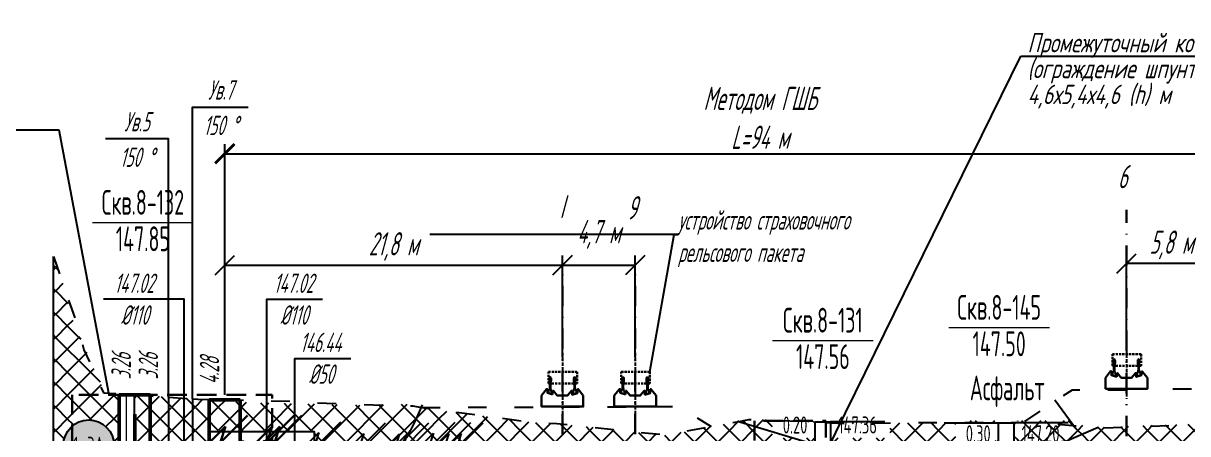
# Model space of a CAD drawing. Header units: metres. Extents: x -30 to 2050, y -904 to 400.
# Drawn here: x 78.7 to 229, y 223.8 to 276.7 of the extents above; entities that cross this region are included whole.
import ezdxf
from ezdxf import colors
from ezdxf.entities.mleader import LeaderData, LeaderLine
from ezdxf.enums import TextEntityAlignment as Align
from ezdxf.math import Vec2, Vec3

# ---------------------------------------------------------------- set-up
doc = ezdxf.new("R2010")
doc.units = ezdxf.units.M
doc.header["$LTSCALE"] = 0.2
for name, pattern in [('ACAD_ISO02W100', [15, 12, -3]), ('ACAD_ISO03W100', [30, 12, -18]), ('DASHDOT', [27, 13, -7, 0, -7]), ('DASHED', [7, 5, -2, 0]), ('HIDDEN2', [4.7625, 3.175, -1.5875]), ('штриховая', [19.05, 12.7, -6.35])]:
    doc.linetypes.add(name, pattern=pattern)
for name, color, linetype in [('PR_RD', 7, 'Continuous'), ('МГТ_ИГ_Геология', 252, 'Continuous'), ('Примыкания', 7, 'Continuous'), ('Таблица', 7, 'Continuous'), ('Узлы', 7, 'Continuous'), ('Футляры', 7, 'Continuous'), ('Чёрная земля', 7, 'ACAD_ISO03W100')]:
    doc.layers.add(name, color=color, linetype=linetype)
for name, color, linetype, lineweight in [('МГТ_НВК_В1_выноски', 7, 'Continuous', 30), ('МГТ_НВК_Земля сущ.', 7, 'ACAD_ISO02W100', 25), ('МГТ_НВК_котлованы', 7, 'Continuous', 30), ('МГТ_НВК_рабочий', 171, 'Continuous', 30), ('МГТ_НВК_страх. пакет', 242, 'Continuous', 30)]:
    doc.layers.add(name, color=color, linetype=linetype, lineweight=lineweight)
doc.styles.add('SPDS', font='SPDS', dxfattribs={"width": 0.7, "oblique": 15, "height": 2.5})
doc.styles.get("Standard").update_dxf_attribs({"font": 'SPDS.shx', "width": 0.7, "oblique": 15, "height": 3})
doc.styles.add('Стиль Simplex', font='simplex.shx')
doc.dimstyles.new('ISO-25', dxfattribs={"dimtxt": 2.5, "dimasz": 2.5, "dimexe": 1.25, "dimexo": 0.625, "dimtad": 1, "dimtxsty": 'Standard', "dimcen": 2.5, "dimadec": 0, "dimazin": 0, "dimtfac": 1, "dimtmove": 0, "dimatfit": 3, "dimfxl": 1, "dimarcsym": 0})
pattern_1 = [(225, (-5.6692, 480.7283), (3e-16, -3), [2.1213, -2.12134]), (315, (-7.1692, 482.2283), (3, 0), [2.1213, -2.12134]), (45, (-8.6692, 480.7283), (0, 3), [2.1213, -2.12134]), (135, (-7.1692, 479.2283), (-3, 3e-16), [2.1213, -2.12134])]

# ---------------------------------------------------------------- blocks, each defined once
blk = doc.blocks.new('круг1_-26_3_-64_')
at = {"layer": 'МГТ_ИГ_Геология', "true_color": 0xffffff}
blk.add_hatch(color=7, dxfattribs=at).paths.add_polyline_path([(-0.327, 0, 1), (0.327, 0, 1)])
at = {"color": 7, "lineweight": 25}
blk.add_circle((0, 0), 0.327, dxfattribs=at)
at = {"color": 7, "lineweight": 20, "style": 'Стиль Simplex', "width": 0.590909}
blk.add_text('1ж3А', height=0.22, dxfattribs=at).set_placement((0, 0), align=Align.MIDDLE_CENTER)
blk = doc.blocks.new('1жзА 273')
at = {"layer": 'МГТ_ИГ_Геология'}
blk.add_lwpolyline([(132.21, -236), (145.65, -236), (145.65, -241.29), (132.21, -241.29)], close=True, dxfattribs=at)
at = {"layer": 'МГТ_ИГ_Геология', "insert": (135.2, -237.1), "char_height": 2.5, "attachment_point": 1}
blk.add_mtext_dynamic_manual_height_columns('R=273', width=10.097, gutter_width=15, heights=[0], dxfattribs=at)
blk = doc.blocks.new('_ArchTick')
at = {"color": 0, "linetype": 'ByBlock', "const_width": 0.15}
blk.add_lwpolyline([(-0.5, -0.5), (0.5, 0.5)], dxfattribs=at)
blk = doc.blocks.new('*D49')
at = {"layer": 'Defpoints', "color": 0, "transparency": 16777216}
for p in [(294.91, 259.92), (294.91, 232.94), (104.67, 228.19)]:
    blk.add_point(p, dxfattribs=at)
at = {"layer": 'Футляры', "color": 0, "lineweight": -2, "transparency": 16777216}
for p, q in [((104.67, 228.81), (104.67, 261.17)), ((294.91, 233.56), (294.91, 261.17)), ((104.67, 259.92), (294.91, 259.92))]:
    blk.add_line(p, q, dxfattribs=at)
at = {"layer": 'Футляры', "color": 0, "lineweight": -2, "transparency": 16777216, "xscale": 2.5, "yscale": 2.5, "zscale": 2.5, "rotation": 180}
blk.add_blockref('_ArchTick', (104.67, 259.92), dxfattribs=at)
at = {"layer": 'Футляры', "color": 0, "lineweight": -2, "transparency": 16777216, "xscale": 2.5, "yscale": 2.5, "zscale": 2.5}
blk.add_blockref('_ArchTick', (294.91, 259.92), dxfattribs=at)
at = {"layer": 'Футляры', "color": 0, "lineweight": 25, "transparency": 16777216, "insert": (173.8, 264.55), "char_height": 3, "attachment_point": 5}
blk.add_mtext('Методом ГШБ\\PL=94 м ', dxfattribs=at)
blk = doc.blocks.new('1')
at = {"layer": 'МГТ_НВК_Земля сущ.', "color": 251, "linetype": 'DASHED'}
blk.add_lwpolyline([(546.93, -1637.15), (546.93, -1645.38)], dxfattribs=at)
at = {"layer": 'МГТ_НВК_страх. пакет', "color": 251, "ltscale": 0.5, "extrusion": (0.033937, -0.002565, 0.999421)}
for p, q in [((538.57, -1640.46, 0.02), (538.56, -1640.71, 0.02)), ((538.76, -1640.29, 0.01), (539.42, -1640.34, -0.01)), ((538.76, -1640.29, 0.01), (539.42, -1640.34, -0.01)), ((538.54, -1641.91, -0.03), (537.99, -1642.01, 0)), ((538.64, -1640.78, 0.01), (538.59, -1640.76, 0.02)), ((538.83, -1641.58, -0.02), (538.86, -1641.13, 0.02)), ((539.21, -1641.6, -0.04), (539.24, -1641.15, -0.01)), ((539.47, -1641.99, -0.05), (539.94, -1642.14, -0.07)), ((539.57, -1640.78, -0.02), (539.59, -1640.51, -0.02)), ((537.94, -1642.17, 0), (537.92, -1642.39)), ((537.94, -1642.17, 0), (537.94, -1642.05, 0)), ((539.97, -1642.34, -0.07), (539.95, -1642.52, -0.07)), ((539.97, -1642.32, -0.07), (539.97, -1642.19, -0.07)), ((539.97, -1642.34, -0.07), (539.97, -1642.23, -0.07))]:
    blk.add_line(p, q, dxfattribs=at)
at = {"layer": 'МГТ_НВК_страх. пакет', "color": 251, "ltscale": 0.5, "extrusion": (0.033934, -0.002597, 0.999421)}
for p, q in [((539.07, -1640.31), (539.4, -1640.34, -0.01)), ((539.95, -1642.52, -0.07), (537.92, -1642.39, 0))]:
    blk.add_line(p, q, dxfattribs=at)
at = {"layer": 'МГТ_НВК_страх. пакет', "color": 251, "ltscale": 0.5, "extrusion": (-0.033937, -0.002565, 0.999421)}
for p, q in [((555.11, -1640.29, 0.01), (554.44, -1640.34, -0.01)), ((555.29, -1640.46, 0.02), (555.31, -1640.71, 0.02)), ((554.39, -1641.99, -0.05), (553.93, -1642.14, -0.07)), ((554.29, -1640.78, -0.02), (554.28, -1640.51, -0.02)), ((554.33, -1640.82, -0.02), (554.33, -1640.82, -0.02)), ((554.66, -1641.6, -0.04), (554.63, -1641.15, -0.01)), ((555.03, -1641.58, -0.02), (555, -1641.13, 0.02)), ((555.23, -1640.78, 0.01), (555.28, -1640.76, 0.02)), ((555.33, -1641.91, -0.03), (555.87, -1642.01, 0)), ((553.9, -1642.32, -0.07), (553.89, -1642.19, -0.07)), ((553.9, -1642.34, -0.07), (553.89, -1642.23, -0.07)), ((553.9, -1642.34, -0.07), (553.91, -1642.52, -0.07)), ((553.91, -1642.52, -0.07), (555.94, -1642.39, 0)), ((555.93, -1642.17, 0), (555.92, -1642.05, 0)), ((555.93, -1642.17, 0), (555.94, -1642.39))]:
    blk.add_line(p, q, dxfattribs=at)
at = {"layer": 'МГТ_НВК_страх. пакет', "color": 251, "ltscale": 0.5}
blk.add_line((540.63, -1642.06), (540.63, -1642.56), dxfattribs=at)
at = {"layer": 'МГТ_НВК_страх. пакет', "color": 251, "linetype": 'HIDDEN2', "lineweight": 30, "elevation": 0}
blk.add_lwpolyline([(537.88, -1639.63), (556.38, -1639.63), (556.38, -1641.13), (537.88, -1641.13)], close=True, dxfattribs=at)
at = {"layer": 'МГТ_НВК_страх. пакет', "color": 251, "ltscale": 0.5}
for points in [[(540.63, -1642.56), (537.23, -1642.34), (537.23, -1641.84), (536.73, -1641.84), (533.43, -1642.68)], [(556.63, -1641.85), (557.13, -1641.85), (560.43, -1642.69), (560.43, -1644.1), (533.43, -1644.09), (533.43, -1642.68)], [(541.13, -1642.06), (543.63, -1642.68), (550.23, -1642.68), (552.73, -1642.06), (553.23, -1642.07), (553.23, -1642.57), (556.63, -1642.35), (556.63, -1641.85)], [(540.77, -1642.06), (541.13, -1642.06), (540.63, -1642.06)]]:
    blk.add_lwpolyline(points, dxfattribs=at)
at = {"layer": 'МГТ_НВК_страх. пакет', "color": 251, "ltscale": 0.5, "extrusion": (0.033937, -0.002565, 0.999421)}
for centre, radius, start, end in [((-1595.2, -660.46, 22.5), 0.176, 1.2499, 91.9282), ((-1595.19, -661.13, 22.5), 0.174, 274.638, 2.363), ((-1596.29, -660.26, 22.46), 0.376, 196.1273, 268.5232), ((-1595.46, -660.33, 22.5), 0.0417, 90.9982, 170.0388), ((-1595.86, -660.26, 22.49), 0.365, 271.8259, 341.9758), ((-1596.27, -661.41, 22.47), 0.404, 93.5974, 164.4611), ((-1595.92, -661.47, 22.5), 0.47, 24.5026, 80.5834), ((-1595.45, -661.26, 22.5), 0.0423, 190.6804, 272.757), ((-1596.85, -659.84, 22.47), 0.0547, 8.1282, 82.8423), ((-1596.83, -661.76, 22.47), 0.055, 272.0476, 345.5863)]:
    blk.add_arc(centre, radius, start, end, dxfattribs=at)
at = {"layer": 'МГТ_НВК_страх. пакет', "color": 251, "ltscale": 0.5, "extrusion": (-0.033937, -0.002565, 0.999421)}
for centre, radius, start, end in [((1677.63, 428.99, -14.62), 0.174, 177.637, 265.362), ((1677.64, 429.66, -14.62), 0.176, 88.0718, 178.7501), ((1677.89, 428.86, -14.62), 0.0423, 267.243, 349.3196), ((1678.29, 428.74, -14.62), 0.374, 91.3439, 163.5701), ((1678.71, 428.71, -14.65), 0.404, 15.5389, 86.4026), ((1678.3, 429.86, -14.63), 0.365, 198.0242, 268.1741), ((1678.73, 429.87, -14.67), 0.376, 271.4768, 343.8727), ((1677.9, 429.79, -14.62), 0.0417, 9.9612, 89.0018), ((1679.27, 428.36, -14.65), 0.055, 194.4137, 267.9524), ((1679.28, 430.29, -14.65), 0.0547, 97.1577, 171.8718)]:
    blk.add_arc(centre, radius, start, end, dxfattribs=at)
blk = doc.blocks.new('_OBLIQUE')
at = {"color": 0, "linetype": 'ByBlock', "lineweight": -2}
blk.add_line((0.5, 0.5), (-0.5, -0.5), dxfattribs=at)
blk = doc.blocks.new('*D52')
at = {"layer": 'Defpoints', "color": 0, "transparency": 16777216}
for p in [(148.27, 245.54), (148.27, 233.07, 0), (104.67, 228.19)]:
    blk.add_point(p, dxfattribs=at)
at = {"layer": 'Примыкания', "color": 0, "lineweight": -2, "transparency": 16777216}
for p, q in [((104.67, 228.81), (104.67, 246.79)), ((148.27, 233.69), (148.27, 246.79)), ((104.67, 245.54), (148.27, 245.54))]:
    blk.add_line(p, q, dxfattribs=at)
at = {"layer": 'Примыкания', "color": 0, "lineweight": -2, "transparency": 16777216, "xscale": 2.5, "yscale": 2.5, "zscale": 2.5, "rotation": 180}
blk.add_blockref('_OBLIQUE', (104.67, 245.54), dxfattribs=at)
at = {"layer": 'Примыкания', "color": 0, "lineweight": -2, "transparency": 16777216, "xscale": 2.5, "yscale": 2.5, "zscale": 2.5}
blk.add_blockref('_OBLIQUE', (148.27, 245.54), dxfattribs=at)
at = {"layer": 'Примыкания', "color": 0, "transparency": 16777216, "insert": (126.47, 247.95), "char_height": 3, "attachment_point": 5}
blk.add_mtext('21,8 м', dxfattribs=at)
blk = doc.blocks.new('*D53')
at = {"layer": 'Defpoints', "color": 0, "transparency": 16777216}
for p in [(157.67, 245.54), (148.27, 233.07), (157.67, 233.07, 0)]:
    blk.add_point(p, dxfattribs=at)
at = {"layer": 'Примыкания', "color": 0, "lineweight": -2, "transparency": 16777216}
for p, q in [((148.27, 233.7), (148.27, 246.79)), ((157.67, 233.69), (157.67, 246.79)), ((148.27, 245.54), (157.67, 245.54))]:
    blk.add_line(p, q, dxfattribs=at)
at = {"layer": 'Примыкания', "color": 0, "lineweight": -2, "transparency": 16777216, "xscale": 2.5, "yscale": 2.5, "zscale": 2.5, "rotation": 180}
blk.add_blockref('_OBLIQUE', (148.27, 245.54), dxfattribs=at)
at = {"layer": 'Примыкания', "color": 0, "lineweight": -2, "transparency": 16777216, "xscale": 2.5, "yscale": 2.5, "zscale": 2.5}
blk.add_blockref('_OBLIQUE', (157.67, 245.54), dxfattribs=at)
at = {"layer": 'Примыкания', "color": 0, "transparency": 16777216, "insert": (152.97, 249.51), "char_height": 3, "attachment_point": 5}
blk.add_mtext('4,7 м', dxfattribs=at)
blk = doc.blocks.new('*D58')
at = {"layer": 'Defpoints', "color": 0, "transparency": 16777216}
for p in [(221.11, 245.75), (232.74, 235.08), (221.11, 234.06)]:
    blk.add_point(p, dxfattribs=at)
at = {"layer": 'Примыкания', "color": 0, "lineweight": -2, "transparency": 16777216}
for p, q in [((221.11, 234.69), (221.11, 247)), ((232.74, 235.71), (232.74, 247)), ((232.74, 245.75), (221.11, 245.75))]:
    blk.add_line(p, q, dxfattribs=at)
at = {"layer": 'Примыкания', "color": 0, "lineweight": -2, "transparency": 16777216, "xscale": 2.5, "yscale": 2.5, "zscale": 2.5, "rotation": 180}
blk.add_blockref('_OBLIQUE', (221.11, 245.75), dxfattribs=at)
at = {"layer": 'Примыкания', "color": 0, "lineweight": -2, "transparency": 16777216, "xscale": 2.5, "yscale": 2.5, "zscale": 2.5}
blk.add_blockref('_OBLIQUE', (232.74, 245.75), dxfattribs=at)
at = {"layer": 'Примыкания', "color": 0, "transparency": 16777216, "insert": (226.92, 248.16), "char_height": 3, "attachment_point": 5}
blk.add_mtext('5,8 м', dxfattribs=at)
blk = doc.blocks.new('_None')
blk = doc.blocks.new('ЭС')
for p, q in [((2269.61, -483.84), (2273.14, -480.31)), ((2266.78, -485.26), (2270.31, -481.72)), ((2270.31, -481.72), (2269.61, -483.84))]:
    blk.add_line(p, q)
blk.add_circle((2266.78, -485.76), 0.5)
blk = doc.blocks.new('usl_1')
for p, q in [((2.83, 1.41), (6.36, 4.95)), ((0, 0), (3.54, 3.54)), ((3.54, 3.54), (2.83, 1.41))]:
    blk.add_line(p, q)
blk.add_circle((0, -0.5), 0.5)

msp = doc.modelspace()

# ---------------------------------------------------------------- hatches: boundary and pattern name
at = {"layer": 'МГТ_ИГ_Геология'}
h = msp.add_hatch(dxfattribs=at)
h.set_pattern_fill('GR24', color=251, scale=10, style=0, pattern_type=2)
h.set_pattern_definition(pattern_1)
h.paths.add_polyline_path([(90.94995, 228.93627), (89.2621, 229.04926), (85.29528, 237.66968), (83.69021, 243.43538), (82.67288, 246.35364), (82.64596, 246.34329), (82.64596, 216.86932), (90.94995, 216.86932)])
h.paths.add_polyline_path([(127.79031, 222.90947), (128.60715, 224.15441), (129.34761, 225.65427), (130.16274, 227.54894), (127.33713, 227.57786), (123.71015, 227.49911), (122.3133, 227.45368), (108.22443, 227.77848), (104.84746, 228.0047), (101.78504, 228.20996), (94.6378, 228.68938), (92.94995, 228.80238), (92.94995, 216.86932), (117.27438, 215.61321), (120.73859, 217.68158), (123.37125, 219.30551), (125.3234, 220.6249), (126.74608, 221.77959)])
edge = h.paths.add_edge_path(flags=0)
edge.add_arc((105.48032, 222.31045), 0.18278, 0, 360)
edge = h.paths.add_edge_path(flags=16)
edge.add_arc((150.39585, 219.2525), 0.44166, 0, 360)
h.paths.add_polyline_path([(204.57086, 225.19726), (199.65168, 225.19196), (186.47119, 225.17234), (182.90435, 225.2934), (182.90435, 222.39307), (204.57086, 222.19833)])
h.paths.add_polyline_path([(180.90435, 225.36128), (174.99017, 225.56201), (172.93343, 225.66085), (170.85992, 225.4156), (180.90435, 222.41104)], flags=17)
h.paths.add_polyline_path([(204.57086, 222.19833), (182.90435, 222.39307), (182.90435, 212.32734), (204.57086, 210.19833)])
h.paths.add_polyline_path([(217.44981, 224.64508), (213.86402, 225.00523), (206.59166, 225.19833), (206.57086, 225.19833), (206.57086, 222.34549), (213.27274, 222.83858)])
h.paths.add_polyline_path([(207.02086, 222.14833), (214.31134, 222.14833), (214.31134, 225.44833), (207.02086, 225.44833)])
h.paths.add_polyline_path([(183.35435, 212.27734), (190.58293, 212.27734), (190.58293, 215.57734), (183.35435, 215.57734)], flags=17)
h.paths.add_polyline_path([(175.64007, 212.27734), (180.45435, 212.27734), (180.45435, 215.57734), (175.64007, 215.57734)])
h.paths.add_polyline_path([(199.05896, 222.14833), (204.12086, 222.14833), (204.12086, 225.44833), (199.05896, 225.44833)])
h.paths.add_polyline_path([(199.30658, 210.14833), (204.12086, 210.14833), (204.12086, 213.44833), (199.30658, 213.44833)])
h.paths.add_polyline_path([(85.68567, 216.81932), (90.49995, 216.81932), (90.49995, 220.11932), (85.68567, 220.11932)])
h.paths.add_polyline_path([(93.39995, 216.81932), (100.69043, 216.81932), (100.69043, 220.11932), (93.39995, 220.11932)], flags=17)
h.paths.add_polyline_path([(171.06457, 225.35439), (161.55425, 223.61422), (147.52174, 225.08303), (144.4261, 225.23455), (130.05143, 227.1612), (129.99968, 227.16992), (129.34761, 225.65427), (128.60715, 224.15441), (127.79031, 222.90947), (126.74608, 221.77959), (125.3234, 220.6249), (123.37125, 219.30551), (120.73859, 217.68158), (117.27438, 215.61321), (180.90435, 212.32734), (180.90435, 222.41104)])
h.paths.add_polyline_path([(190.58293, 225.16681), (184.86003, 225.07395), (183.35435, 225.14644), (183.35435, 223.27734), (190.58293, 223.27734)], flags=16)
h.paths.add_polyline_path([(180.45435, 225.28606), (177.59181, 225.42387), (175.39245, 225.50033), (175.39245, 223.27734), (180.45435, 223.27734)], flags=16)
h.paths.add_polyline_path([(151.35137, 217.6025), (155.4847, 217.6025), (155.4847, 220.9025), (151.35137, 220.9025)], flags=8)
edge = h.paths.add_edge_path(flags=16)
edge.add_arc((153.41804, 219.2525), 3.27292, 0, 360)
h.paths.add_polyline_path([(84.1924, 220.66045), (89.99717, 220.66045), (89.99717, 223.96045), (84.1924, 223.96045)], flags=24)
edge = h.paths.add_edge_path(flags=16)
edge.add_arc((87.09479, 222.31045), 3.27292, 0, 360)
h.paths.add_polyline_path([(102.75615, 224.07588), (116.19861, 224.07588), (116.19861, 218.78126), (102.75615, 218.78126)], flags=16)
h.paths.add_polyline_path([(104.93022, 219.57633), (112.59646, 219.57633), (113.66949, 223.58094), (106.00326, 223.58094)], flags=8)
h.paths.add_polyline_path([(165.21558, 215.31267), (170.11081, 215.31267), (170.11081, 221.31267), (165.21558, 221.31267)], flags=24)
h = msp.add_hatch(dxfattribs=at)
h.set_pattern_fill('GR24', color=251, scale=10, style=0, pattern_type=2)
h.set_pattern_definition(pattern_1)
edge = h.paths.add_edge_path(flags=16)
edge.add_arc((234.83547, 218.31316), 3.27292, 0, 360)
edge = h.paths.add_edge_path()
edge.add_arc((310.15949, 202.27549), 3.27292, 0, 360)
h.paths.add_polyline_path([(316.33897, 228.81759), (321.15325, 228.81759), (321.15325, 232.11759), (316.33897, 232.11759)], flags=16)
h.paths.add_polyline_path([(316.33897, 212.81759), (321.15325, 212.81759), (321.15325, 216.11759), (316.33897, 216.11759)], flags=17)
h.paths.add_polyline_path([(303.79738, 214.60776), (308.69262, 214.60776), (308.69262, 220.60776), (303.79738, 220.60776)], flags=16)
h.paths.add_polyline_path([(207.02086, 210.14833), (214.31134, 210.14833), (214.31134, 213.44833), (207.02086, 213.44833)], flags=16)
h.paths.add_polyline_path([(207.02086, 222.14833), (214.31134, 222.14833), (214.31134, 225.44833), (207.02086, 225.44833)], flags=16)
h.paths.add_polyline_path([(321.60325, 229.94488), (309.33642, 231.73504), (308.98561, 231.78414), (301.14241, 230.70947), (296.527, 229.66968), (296.0996, 234.43016), (295.58277, 234.42795), (284.89666, 234.38009), (277.53912, 233.51271), (277.31502, 231.74633), (276.7396, 226.20687), (270.1978, 226.33593), (268.07818, 226.2261), (226.65288, 224.92557), (217.77021, 224.60708), (217.43889, 224.64036), (213.27274, 222.83858), (206.57086, 222.34549), (206.57086, 210.19833), (229.83375, 204.88722), (295.6203, 213.9592), (321.60325, 212.86759)])
h.paths.add_polyline_path([(243.96061, 220.07049), (257.40306, 220.07049), (257.40306, 214.77588), (243.96061, 214.77588)], flags=16)
h.paths.add_polyline_path([(267.56361, 215.6745), (268.6089, 219.57555)], flags=16)

# ---------------------------------------------------------------- linework, layer by layer
at = {"layer": 'МГТ_ИГ_Геология', "linetype": 'Continuous', "lineweight": 0}
for p, q in [((87.60065, 251.04478), (100.60065, 251.04478)), ((198.17139, 237.50258), (211.17139, 237.50258)), ((175.40435, 235.84595), (188.40435, 235.84595)), ((91.94995, 228.86932), (91.94995, 216.86932))]:
    msp.add_line(p, q, dxfattribs=at)
at = {"layer": 'МГТ_ИГ_Геология', "linetype": 'Continuous', "lineweight": 25}
for p, q in [((189.90435, 225.32734), (182.90435, 225.32734)), ((197.57086, 225.19833), (204.57086, 225.19833)), ((213.57086, 225.19833), (206.57086, 225.19833))]:
    msp.add_line(p, q, dxfattribs=at)
for points in [[(90.94995, 228.86932), (92.94995, 228.86932), (92.94995, 130.25441), (90.94995, 130.25441), (90.94995, 228.86932), (90.94995, 228.86932)], [(180.90435, 225.32734), (182.90435, 225.32734), (182.90435, 130.25441), (180.90435, 130.25441), (180.90435, 225.32734), (180.90435, 225.32734)], [(204.57086, 225.19833), (206.57086, 225.19833), (206.57086, 125.19726), (204.57086, 125.19726), (204.57086, 225.19833), (204.57086, 225.19833)]]:
    msp.add_lwpolyline(points, close=True, dxfattribs=at)
at = {"layer": 'МГТ_ИГ_Геология', "linetype": 'Continuous', "lineweight": 25, "flags": 128}
for points in [[(130.16274, 227.54894), (129.34761, 225.65427), (128.60715, 224.15441), (127.79031, 222.90947), (126.74608, 221.77959), (125.3234, 220.6249), (123.37125, 219.30551), (120.73859, 217.68158), (117.27438, 215.61321)], [(214.56849, 224.45342), (211.85584, 228.11051)], [(170.85992, 225.4156), (180.90435, 222.41104), (204.57086, 222.19833), (213.27274, 222.83858), (217.44981, 224.64508)]]:
    msp.add_lwpolyline(points, dxfattribs=at)
at = {"layer": 'МГТ_НВК_В1_выноски', "color": 34, "linetype": 'штриховая', "flags": 128}
for points in [[(84.97187, 228.80719), (84.97187, 174.80719), (110.77187, 174.80719), (110.77187, 228.80719), (84.97187, 228.80719)], [(173.06989, 225.45329), (173.06989, 179.45329), (182.26989, 179.45329), (182.26989, 225.45329), (173.06989, 225.45329)]]:
    msp.add_lwpolyline(points, dxfattribs=at)
at = {"layer": 'МГТ_НВК_котлованы', "linetype": 'DASHDOT', "lineweight": 30, "flags": 128}
for points in [[(221.1054, 130), (221.10553, 252.68544)], [(148.26989, 130.26073), (148.26989, 244.82761)], [(157.66989, 130.26073), (157.66989, 244.82761)]]:
    msp.add_lwpolyline(points, dxfattribs=at)
at = {"layer": 'Примыкания', "color": 0, "flags": 128}
for points in [[(107.29064, 220.1996), (110.08928, 220.1996), (110.08928, 241.17745), (117.29829, 241.17745)], [(111.89064, 214.4), (113.73202, 214.4), (113.73202, 233.50536), (120.94104, 233.50536)]]:
    msp.add_lwpolyline(points, dxfattribs=at)
at = {"layer": 'Узлы', "lineweight": 50}
for p, q in [((91.04677, 228.81279), (95.04677, 228.81279)), ((91.04677, 228.81279), (91.04677, 198.06004)), ((95.04677, 228.81279), (95.04677, 197.58028)), ((102.66989, 228.18826), (106.66989, 228.18826)), ((102.66989, 228.18826), (102.66989, 187.02001)), ((106.66989, 228.18826), (106.66989, 186.92765))]:
    msp.add_line(p, q, dxfattribs=at)
at = {"layer": 'Узлы'}
for p, q in [((97.38862, 228.52223), (97.38862, 130)), ((100.50386, 228.31376), (100.50386, 130))]:
    msp.add_line(p, q, dxfattribs=at)
at = {"layer": 'Узлы', "flags": 128}
msp.add_lwpolyline([(100.50386, 228.31376), (100.50386, 265.93627), (107.67528, 265.93627)], dxfattribs=at)
at = {"layer": 'Узлы', "lineweight": 50, "flags": 128}
msp.add_lwpolyline([(93.04677, 212.43986), (93.04677, 226.31279)], dxfattribs=at)
at = {"layer": 'Чёрная земля', "flags": 128}
for points in [[(82.5, 246.63976), (82.53753, 246.65418), (85.44073, 238.32596), (86.47177, 234.62191), (89.0208, 229.0825), (93.04677, 228.81279)], [(104.66989, 228.18826), (113.39983, 227.98686), (117.80604, 227.73863), (127.21051, 227.4), (128.9652, 227.38204), (130.08895, 227.19257), (144.46363, 225.26592), (147.55927, 225.1144), (161.59178, 223.64559), (171.30115, 225.42218), (172.32601, 225.63961), (177.62933, 225.45524), (184.89756, 225.10532), (192.92896, 225.23564), (204.70073, 225.25306), (207.73006, 225.2563), (210.94096, 225.17101), (217.26222, 224.53609), (232.92491, 225.09763), (267.618, 226.18666), (270.65388, 226.34397), (276.13172, 226.23586), (276.61357, 230.87449), (276.9312, 233.3781), (287.35882, 234.60739), (294.90565, 234.64111)], [(93.04677, 228.81279), (97.38862, 228.52223)], [(221.10551, 229.44073), (214.07665, 229.44073), (207.73006, 225.2563)], [(221.1054, 229.60001), (276.46463, 229.44067)], [(97.38862, 228.52223), (100.50386, 228.31376)], [(100.50386, 228.31376), (101.18717, 228.26803), (104.66989, 228.18826)], [(130.08895, 227.19257), (163.41683, 227.31529), (167.46541, 224.72033)]]:
    msp.add_lwpolyline(points, dxfattribs=at)

# ---------------------------------------------------------------- block references
at = {"layer": 'PR_RD'}
for p in [(113.27805, 220.40369), (119.07805, 220.26998), (123.67805, 220.24764), (124.67805, 220.24764), (128.07805, 220.35159), (130.07805, 220.29367), (131.67805, 220.2773)]:
    msp.add_blockref('usl_1', p, dxfattribs=at)
at = {"layer": 'МГТ_ИГ_Геология', "xscale": 10, "yscale": 10, "zscale": 10}
msp.add_blockref('круг1_-26_3_-64_', (87.09479, 222.31045), dxfattribs=at)
at = {"layer": 'МГТ_ИГ_Геология', "color": 3}
msp.add_blockref('1жзА 273', (-29.45527, 460.07602), dxfattribs=at)
at = {"layer": 'МГТ_НВК_котлованы', "color": 30, "lineweight": 50, "true_color": 0xf26722}
for p in [(-2165.53243, 706.45776), (-2159.5093, 706.45776), (-2158.51056, 706.45776)]:
    msp.add_blockref('ЭС', p, dxfattribs=at)
at = {"layer": 'МГТ_НВК_рабочий', "xscale": 0.2}
for p in [(111.71905, 1873.69541), (38.88354, 1871.40423), (48.28354, 1871.40423)]:
    msp.add_blockref('1', p, dxfattribs=at)

# ---------------------------------------------------------------- texts
at = {"layer": 'МГТ_ИГ_Геология', "lineweight": 25, "style": 'Стиль Simplex', "width": 0.5625}
for s, p in [('Скв.8-132', (94.10065, 252.04478)), ('Скв.8-145', (204.67139, 238.50258)), ('Скв.8-131', (181.90435, 236.84595))]:
    msp.add_text(s, height=3.2, dxfattribs=at).set_placement(p, align=Align.CENTER)
for s, p in [('147.85', (94.10065, 250.54478)), ('147.50', (204.67139, 237.00258)), ('147.56', (181.90435, 235.34595))]:
    msp.add_text(s, height=3.2, dxfattribs=at).set_placement(p, align=Align.TOP_CENTER)
at = {"layer": 'МГТ_ИГ_Геология', "linetype": 'Continuous', "lineweight": 25, "style": 'Стиль Simplex', "width": 0.5625}
msp.add_text('Асфальт', height=3.2, dxfattribs=at).set_placement((205.71408, 231.31669), align=Align.TOP_CENTER)
at = {"layer": 'МГТ_ИГ_Геология', "lineweight": 25, "style": 'Стиль Simplex', "width": 0.590909}
for s, p in [('0.20', (179.90435, 223.82734)), ('0.30', (203.57086, 222.69833))]:
    msp.add_text(s, height=2.2, dxfattribs=at).set_placement(p, align=Align.RIGHT)
for s, p in [('147.36', (183.90435, 223.82734)), ('147.20', (207.57086, 222.69833))]:
    msp.add_text(s, height=2.2, dxfattribs=at).set_placement(p)
at = {"layer": 'Примыкания', "color": 0, "style": 'SPDS', "oblique": 15.0000004, "width": 0.7}
for s, p in [('147.02', (92.96956, 243.21642)), ('147.02', (113.54507, 243.21642)), ('%%C110', (93.05442, 239.11927)), ('%%C110', (113.62993, 239.11927)), ('146.44', (117.0564, 235.58681)), ('%%C50', (117.14127, 231.48966))]:
    msp.add_text(s, height=2.5, dxfattribs=at).set_placement(p, align=Align.MIDDLE_CENTER)
at = {"layer": 'Таблица', "oblique": 15.0000004, "width": 0.7}
for s, p in [('Ув.7', (104.14334, 268.1497)), ('Ув.5', (93.33407, 264.05159)), ('150 %%D', (104.14334, 263.57163)), ('150 %%D', (93.33407, 259.47351))]:
    msp.add_text(s, height=2.5, dxfattribs=at).set_placement(p, align=Align.MIDDLE_CENTER)
at = {"layer": 'Узлы', "oblique": 15.0000004, "width": 0.7}
for s, height, rotation, p in [('6', 3, 0.0000025, (220.00098, 255.47139)), ('9', 3, 0.0000025, (156.63113, 251.45366)), ('3.26', 2.5, 90.0000025, (92.54677, 230.81279))]:
    msp.add_text(s, height=height, rotation=rotation, dxfattribs=at).set_placement(p)
msp.add_text('I', height=3, dxfattribs=at).set_placement((147.92475, 251.61513))
msp.add_text('3.26', height=2.5, rotation=90.0000025, dxfattribs=at).set_placement((93.54677, 230.81279), align=Align.TOP_LEFT)
msp.add_text('4.28', height=2.5, rotation=90.0000025, dxfattribs=at).set_placement((102.69624, 230.18826), align=Align.MIDDLE_LEFT)

# ---------------------------------------------------------------- dimensions: what is measured, and where the dimension line sits
at = {"layer": 'Примыкания'}
for base, p1, p2, text, picture, middle in [((157.6715, 245.53936), (148.26989, 233.07165), (157.6715, 233.06883, 0), '4,7 м', '*D53', (152.9707, 249.51258)), ((221.10551, 245.75248), (232.73929, 235.08313), (221.10551, 234.06444), '5,8 м', '*D58', (226.9224, 248.1632)), ((148.2715, 245.53936), (104.66989, 228.18826), (148.2715, 233.06883, 0), '21,8 м', '*D52', (126.4707, 247.95008))]:
    dim = msp.add_linear_dim(base=base, p1=p1, p2=p2, text=text, dimstyle='ISO-25', override={"dimlfac": 0.1, "dimblk": 'OBLIQUE', "dimtmove": 2}, dxfattribs=at)
    dim.commit()
    dim.dimension.update_dxf_attribs({"geometry": picture, "text_midpoint": middle})
at = {"layer": 'Футляры', "lineweight": 25}
dim = msp.add_linear_dim(base=(294.90552, 259.92243), p1=(104.66989, 228.18826), p2=(294.90552, 232.93639), text='Методом ГШБ\\PL=94 м ', dimstyle='ISO-25', override={"dimblk1": 'ArchTick', "dimblk2": 'ArchTick', "dimsah": 1}, dxfattribs=at)
dim.commit()
dim.dimension.update_dxf_attribs({"geometry": '*D49', "text_midpoint": (173.80136, 259.92243), "dimtype": 160})

# ---------------------------------------------------------------- leaders
at = {"layer": 'Таблица'}
ml = msp.add_multileader_mtext('Standard', dxfattribs=at)
ml.set_content('устройство страховочного рельсового пакета', color=256, style='SPDS')
ml.set_leader_properties()
ml.set_arrow_properties(name='NONE')
ml.build(insert=Vec2(0, 0))
ml.multileader.update_dxf_attribs({"text_left_attachment_type": 6, "text_right_attachment_type": 6, "dogleg_length": 0.5, "arrow_head_size": 1})
ctx = ml.context
ctx.base_point, ctx.char_height, ctx.arrow_head_size, ctx.landing_gap_size, ctx.plane_origin = Vec3(163.2158, 249.49941, 0), 2.5, 1, 0, Vec3(-1739.48242, 974.79462, 0)
ctx.left_attachment, ctx.right_attachment = 6, 6
notes = []
notes.append((ctx, [(1, (1, 1, 0), (162.7158, 249.49941, 0), (1, 0), 0.5, [(0, [(159.55902, 231.77326, 0)], 0, [])])]))
ctx.mtext.insert, ctx.mtext.width, ctx.mtext.defined_height, ctx.mtext.line_spacing_style, ctx.mtext.flow_direction = Vec3(163.2158, 252.62441, 0), 31.743552, 7.95956, 2, 5
for ctx, leaders in notes:
    for number, flags, end, landing, length, lines in leaders:
        leader = LeaderData()
        leader.index, (leader.has_last_leader_line, leader.has_dogleg_vector, leader.attachment_direction) = number, flags
        leader.last_leader_point, leader.dogleg_vector, leader.dogleg_length = Vec3(end), Vec3(landing), length
        for number, points, colour, breaks in lines:
            line = LeaderLine()
            line.index, line.vertices, line.color, line.breaks = number, Vec3.list(points), colors.encode_raw_color(colour), breaks
            leader.lines.append(line)
        ctx.leaders.append(leader)

# ---------------------------------------------------------------- next in the draw order: leaders
at = {"layer": 'Футляры', "color": 34}
ml = msp.add_multileader_mtext('Standard', dxfattribs=at)
ml.set_content('\\A1;{\\Fspds|c204;\\Q15;\\W0.9;Промежуточный котлован \\P(ограждение шпунт Ларсен Л5-УМ)\\P4,6х5,4х4,6 (h) м}', color=34)
ml.set_leader_properties(lineweight=-1)
ml.build(insert=Vec2(0, 0))
ml.multileader.update_dxf_attribs({"text_left_attachment_type": 6, "text_right_attachment_type": 6, "dogleg_length": 0.36, "arrow_head_size": 0.18})
ctx = ml.context
ctx.base_point, ctx.char_height, ctx.arrow_head_size, ctx.landing_gap_size, ctx.plane_origin = Vec3(207.82238, 272.49419), 2.5, 0.18, 0.5, Vec3(209.16019, 356.59359)
ctx.left_attachment, ctx.right_attachment = 6, 6
notes = []
notes.append((ctx, [(0, (1, 1, 0), (207.46238, 272.49419), (1, 0), 0.36, [(0, [(182.26989, 221.26724)], 0, [])])]))
ctx.mtext.insert, ctx.mtext.defined_height, ctx.mtext.line_spacing_factor, ctx.mtext.flow_direction = Vec3(208.32238, 275.49419), 0.11224, 0.8, 5
ctx.mtext.has_bg_fill, ctx.mtext.bg_color, ctx.mtext.bg_scale_factor, ctx.mtext.bg_transparency, ctx.mtext.use_window_bg_color = 1, -1027028792, 1.5, 0, 1
ml = msp.add_multileader_mtext('Standard', dxfattribs=at)
ml.set_content('\\A1;{\\Q15;\\W0.9;Приемный котлован \\P(ограждение шпунт Ларсен Л5-УМ)\\P12,9х10,0х5,4 м}', color=34)
ml.set_leader_properties(lineweight=-1)
ml.build(insert=Vec2(0, 0))
ml.multileader.update_dxf_attribs({"text_left_attachment_type": 6, "text_right_attachment_type": 6, "dogleg_length": 0.36, "arrow_head_size": 0.18})
ctx = ml.context
ctx.base_point, ctx.char_height, ctx.arrow_head_size, ctx.landing_gap_size, ctx.plane_origin = Vec3(30.59194, 262.95971), 2.5, 0.18, 0.5, Vec3(127.08855, 382.13115)
ctx.left_attachment, ctx.right_attachment = 6, 6
notes.append((ctx, [(1, (1, 1, 0), (83.2736, 262.95971), (-1, 0), 0.36, [(0, [(89.71592, 228.85506)], 0, [])])]))
ctx.mtext.insert, ctx.mtext.defined_height, ctx.mtext.line_spacing_factor, ctx.mtext.flow_direction = Vec3(31.09194, 265.95971), 0.59049, 0.8, 5
ctx.mtext.has_bg_fill, ctx.mtext.bg_color, ctx.mtext.bg_scale_factor, ctx.mtext.bg_transparency, ctx.mtext.use_window_bg_color = 1, -1027028792, 1.5, 0, 1
for ctx, leaders in notes:
    for number, flags, end, landing, length, lines in leaders:
        leader = LeaderData()
        leader.index, (leader.has_last_leader_line, leader.has_dogleg_vector, leader.attachment_direction) = number, flags
        leader.last_leader_point, leader.dogleg_vector, leader.dogleg_length = Vec3(end), Vec3(landing), length
        for number, points, colour, breaks in lines:
            line = LeaderLine()
            line.index, line.vertices, line.color, line.breaks = number, Vec3.list(points), colors.encode_raw_color(colour), breaks
            leader.lines.append(line)
        ctx.leaders.append(leader)

# ---------------------------------------------------------------- next in the draw order: linework, layer by layer
at = {"layer": 'Примыкания', "color": 0, "flags": 128}
msp.add_lwpolyline([(101.26751, 220.1996), (99.42613, 220.1996), (99.42613, 241.17745), (88.99665, 241.17745)], dxfattribs=at)
at = {"layer": 'Узлы'}
msp.add_line((82.5, 246.63976), (82.5, 130), dxfattribs=at)
at = {"layer": 'Узлы', "flags": 128}
msp.add_lwpolyline([(97.38862, 228.52223), (97.38862, 261.83815), (89.27952, 261.83815)], dxfattribs=at)

doc.saveas('drawing.dxf')
